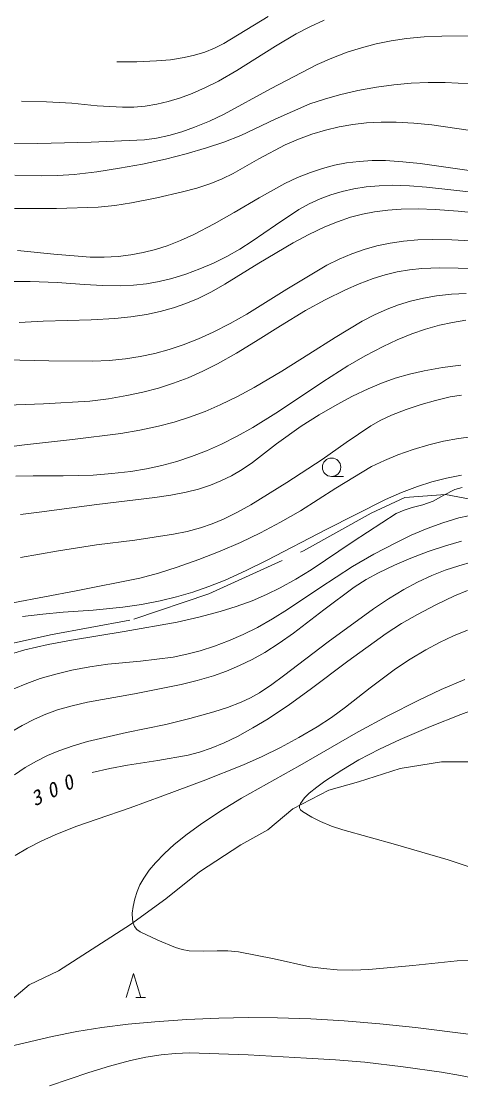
# Model space of a CAD drawing. Units: millimetres, scale not verified. Extents: x 61448 to 701448, y 5061 to 365061.
# Drawn here: x 345858 to 378634, y 246248 to 325288 of the extents above; entities that cross this region are included whole.
import ezdxf

# ---------------------------------------------------------------- set-up
doc = ezdxf.new("R2010")
doc.units = ezdxf.units.MM
doc.header["$LTSCALE"] = 1000
doc.linetypes.add('DASHED', pattern=[7.5, 6, -1.5])
doc.layers.add('S-SUV', color=7, linetype='Continuous', lineweight=13)
doc.styles.add('ＭＳ ゴシック', font='')
doc.styles.get('ＭＳ ゴシック').set_extended_font_data('MS Gothic')

msp = doc.modelspace()

# ---------------------------------------------------------------- linework, layer by layer
at = {"layer": 'S-SUV'}
for p, q in [((360978, 323620), (364266, 325628)), ((366357, 324343), (367381, 324878)), ((367381, 324878), (368443, 325364)), ((364809, 323428), (366357, 324343)), ((374588, 323996), (375901, 324117)), ((375901, 324117), (377231, 324180)), ((377231, 324180), (382221, 324206)), ((359544, 322977), (360272, 323270)), ((360272, 323270), (360978, 323620)), ((363284, 322455), (364809, 323428)), ((370156, 322971), (371225, 323312)), ((371225, 323312), (372319, 323599)), ((372319, 323599), (373445, 323826)), ((373445, 323826), (374588, 323996)), ((356979, 322419), (358012, 322574)), ((358012, 322574), (358783, 322746)), ((358783, 322746), (359544, 322977)), ((367923, 322064), (369028, 322545)), ((369028, 322545), (370156, 322971)), ((352989, 322261), (354468, 322262)), ((354468, 322262), (355949, 322324)), ((355949, 322324), (356979, 322419)), ((361939, 321614), (363284, 322455)), ((364446, 320244), (367923, 322064)), ((360568, 320827), (361939, 321614)), ((358611, 319901), (359598, 320335)), ((359598, 320335), (360568, 320827)), ((360995, 318369), (364446, 320244)), ((369585, 319804), (370962, 320119)), ((370962, 320119), (372351, 320374)), ((372351, 320374), (373640, 320555)), ((373640, 320555), (374944, 320676)), ((374944, 320676), (376200, 320732)), ((376200, 320732), (377469, 320728)), ((377469, 320728), (381199, 320523)), ((345887, 319331), (347755, 319280)), ((356822, 319296), (357727, 319570)), ((357727, 319570), (358611, 319901)), ((367381, 319120), (368468, 319489)), ((368468, 319489), (369585, 319804)), ((347755, 319280), (349633, 319169)), ((349633, 319169), (351519, 318990)), ((351519, 318990), (353404, 318872)), ((353404, 318872), (354251, 318885)), ((354251, 318885), (355098, 318959)), ((355098, 318959), (355960, 319097)), ((355960, 319097), (356822, 319296)), ((364787, 317976), (367381, 319120)), ((358785, 317388), (359901, 317850)), ((359901, 317850), (360995, 318369)), ((362225, 316779), (364787, 317976)), ((371592, 317702), (372694, 317763)), ((372694, 317763), (373806, 317764)), ((373806, 317764), (375133, 317698)), ((356861, 316778), (357830, 317053)), ((357830, 317053), (358785, 317388)), ((367539, 316863), (368545, 317167)), ((368545, 317167), (369567, 317412)), ((369567, 317412), (370575, 317587)), ((370575, 317587), (371592, 317702)), ((375133, 317698), (376465, 317572)), ((376465, 317572), (380611, 316961)), ((345114, 316138), (347107, 316176)), ((347107, 316176), (351070, 316282)), ((351070, 316282), (355044, 316448)), ((355044, 316448), (355957, 316583)), ((355957, 316583), (356861, 316778)), ((359680, 315848), (360958, 316284)), ((360958, 316284), (362225, 316779)), ((365551, 316067), (366534, 316493)), ((366534, 316493), (367539, 316863)), ((356625, 315004), (358155, 315395)), ((358155, 315395), (359680, 315848)), ((363582, 315025), (365551, 316067)), ((353199, 314332), (354914, 314637)), ((354914, 314637), (356625, 315004)), ((361657, 313939), (363582, 315025)), ((369214, 314551), (370120, 314725)), ((370120, 314725), (371045, 314841)), ((371045, 314841), (372032, 314898)), ((372032, 314898), (373020, 314895)), ((373020, 314895), (374307, 314818)), ((374307, 314818), (375593, 314681)), ((375593, 314681), (379773, 314088)), ((345382, 313818), (347395, 313764)), ((347395, 313764), (348601, 313788)), ((348601, 313788), (349815, 313873)), ((349815, 313873), (351505, 314072)), ((351505, 314072), (353199, 314332)), ((360834, 313537), (361657, 313939)), ((366467, 313632), (367439, 314024)), ((367439, 314024), (368312, 314315)), ((368312, 314315), (369214, 314551)), ((358944, 312848), (359987, 313191)), ((359987, 313191), (360834, 313537)), ((363608, 312134), (365519, 313185)), ((365519, 313185), (366467, 313632)), ((371571, 312938), (372547, 313029)), ((372547, 313029), (373525, 313060)), ((373525, 313060), (374803, 313025)), ((374803, 313025), (376081, 312930)), ((355981, 312120), (357879, 312561)), ((357879, 312561), (358944, 312848)), ((368145, 312044), (368952, 312348)), ((368952, 312348), (369781, 312595)), ((369781, 312595), (370666, 312796)), ((370666, 312796), (371571, 312938)), ((376081, 312930), (381045, 312359)), ((348488, 311340), (351604, 311421)), ((351604, 311421), (352843, 311550)), ((352843, 311550), (354086, 311740)), ((354086, 311740), (355981, 312120)), ((361731, 311034), (363608, 312134)), ((366561, 311243), (367338, 311670)), ((367338, 311670), (368145, 312044)), ((345355, 311318), (348488, 311340)), ((360239, 310184), (361731, 311034)), ((364810, 310091), (366561, 311243)), ((369438, 310347), (370406, 310674)), ((370406, 310674), (371294, 310911)), ((371294, 310911), (372196, 311090)), ((372196, 311090), (373188, 311218)), ((373188, 311218), (374198, 311288)), ((374198, 311288), (375451, 311307)), ((375451, 311307), (376714, 311265)), ((376714, 311265), (378449, 311135)), ((378449, 311135), (380178, 310946)), ((358719, 309386), (360239, 310184)), ((363090, 308887), (364810, 310091)), ((367300, 309399), (368498, 309966)), ((368498, 309966), (369438, 310347)), ((357741, 308941), (358719, 309386)), ((366134, 308780), (367300, 309399)), ((354950, 308044), (355859, 308270)), ((355859, 308270), (356752, 308555)), ((356752, 308555), (357741, 308941)), ((361183, 307745), (362151, 308289)), ((362151, 308289), (363090, 308887)), ((363580, 307260), (366134, 308780)), ((370502, 307957), (371433, 308276)), ((371433, 308276), (372382, 308538)), ((372382, 308538), (373365, 308746)), ((373365, 308746), (374356, 308894)), ((374356, 308894), (375441, 308990)), ((375441, 308990), (376528, 309027)), ((376528, 309027), (377959, 309001)), ((377959, 309001), (379391, 308915)), ((345579, 308206), (348280, 307929)), ((348280, 307929), (351009, 307710)), ((351009, 307710), (352046, 307707)), ((352046, 307707), (353090, 307765)), ((353090, 307765), (354025, 307875)), ((354025, 307875), (354950, 308044)), ((360189, 307254), (361183, 307745)), ((368643, 307119), (369558, 307565)), ((369558, 307565), (370502, 307957)), ((358144, 306441), (359178, 306823)), ((359178, 306823), (360189, 307254)), ((361048, 305682), (363580, 307260)), ((365659, 305319), (368643, 307119)), ((373898, 306610), (374810, 306759)), ((374810, 306759), (375732, 306849)), ((375732, 306849), (377083, 306900)), ((377083, 306900), (378440, 306891)), ((378440, 306891), (381599, 306808)), ((344948, 305900), (346516, 305895)), ((346516, 305895), (348540, 305813)), ((355193, 305721), (356151, 305890)), ((356151, 305890), (357098, 306118)), ((357098, 306118), (358144, 306441)), ((371048, 305723), (372090, 306115)), ((372090, 306115), (372988, 306392)), ((372988, 306392), (373898, 306610)), ((348540, 305813), (350568, 305670)), ((350568, 305670), (351917, 305591)), ((351917, 305591), (353273, 305572)), ((353273, 305572), (354229, 305616)), ((354229, 305616), (355193, 305721)), ((359040, 304631), (360052, 305127)), ((360052, 305127), (361048, 305682)), ((362693, 303460), (365659, 305319)), ((368521, 304518), (370033, 305277)), ((370033, 305277), (371048, 305723)), ((358139, 304256), (359040, 304631)), ((367056, 303716), (368521, 304518)), ((373997, 304160), (374887, 304428)), ((374887, 304428), (375852, 304654)), ((375852, 304654), (376828, 304821)), ((376828, 304821), (377932, 304943)), ((377932, 304943), (379041, 305005)), ((355200, 303442), (356211, 303659)), ((356211, 303659), (357215, 303937)), ((357215, 303937), (358139, 304256)), ((365179, 302598), (367056, 303716)), ((372190, 303410), (373137, 303838)), ((373137, 303838), (373997, 304160)), ((345705, 302830), (347507, 302932)), ((347507, 302932), (349316, 302974)), ((349316, 302974), (351082, 303023)), ((351082, 303023), (352848, 303132)), ((352848, 303132), (354027, 303257)), ((354027, 303257), (355200, 303442)), ((360178, 302108), (361449, 302757)), ((361449, 302757), (362693, 303460)), ((369266, 301726), (371268, 302928)), ((371268, 302928), (372190, 303410)), ((377038, 302628), (378015, 302842)), ((378015, 302842), (379003, 302997)), ((359067, 301606), (360178, 302108)), ((363333, 301429), (365179, 302598)), ((373899, 301539), (374994, 301985)), ((374994, 301985), (376007, 302336)), ((376007, 302336), (377038, 302628)), ((356883, 300814), (357930, 301159)), ((357930, 301159), (359067, 301606)), ((361918, 300558), (363333, 301429)), ((367301, 300476), (369266, 301726)), ((372839, 301043), (373899, 301539)), ((354740, 300302), (355828, 300529)), ((355828, 300529), (356883, 300814)), ((360483, 299746), (361918, 300558)), ((365281, 299203), (367301, 300476)), ((371511, 300344), (372839, 301043)), ((344656, 300052), (347923, 299972)), ((347923, 299972), (351190, 299952)), ((351190, 299952), (352420, 300013)), ((352420, 300013), (353643, 300134)), ((353643, 300134), (354740, 300302)), ((359404, 299203), (360483, 299746)), ((368356, 298420), (370223, 299598)), ((370223, 299598), (371511, 300344)), ((377267, 299469), (378647, 299650)), ((358297, 298714), (359404, 299203)), ((363230, 297982), (365281, 299203)), ((373751, 298679), (374816, 298982)), ((374816, 298982), (375907, 299230)), ((375907, 299230), (377267, 299469)), ((356101, 297947), (357210, 298303)), ((357210, 298303), (358297, 298714)), ((361975, 297307), (363230, 297982)), ((366527, 297194), (368356, 298420)), ((371736, 297903), (372733, 298320)), ((372733, 298320), (373751, 298679)), ((352357, 297149), (353739, 297383)), ((353739, 297383), (354927, 297636)), ((354927, 297636), (356101, 297947)), ((360704, 296691), (361975, 297307)), ((364844, 296082), (366527, 297194)), ((369414, 296721), (370562, 297339)), ((370562, 297339), (371736, 297903)), ((376741, 297029), (377830, 297287)), ((377830, 297287), (378674, 297427)), ((344101, 296647), (347530, 296782)), ((347530, 296782), (350978, 296977)), ((350978, 296977), (352357, 297149)), ((359565, 296203), (360704, 296691)), ((368062, 295943), (369414, 296721)), ((374559, 296344), (375673, 296716)), ((375673, 296716), (376741, 297029)), ((357263, 295411), (358414, 295775)), ((358414, 295775), (359565, 296203)), ((363128, 295020), (364844, 296082)), ((366744, 295115), (368062, 295943)), ((372683, 295550), (373478, 295920)), ((373478, 295920), (374559, 296344)), ((354694, 294807), (356094, 295104)), ((356094, 295104), (357263, 295411)), ((361970, 294366), (363128, 295020)), ((364904, 293786), (366744, 295115)), ((370091, 293901), (371916, 295125)), ((371916, 295125), (372683, 295550)), ((346096, 293727), (349688, 294118)), ((349688, 294118), (353281, 294569)), ((353281, 294569), (354694, 294807)), ((360790, 293769), (361970, 294366)), ((377339, 293981), (378460, 294189)), ((378460, 294189), (379599, 294333)), ((344396, 293488), (346096, 293727)), ((358561, 292841), (359682, 293275)), ((359682, 293275), (360790, 293769)), ((363100, 292409), (364904, 293786)), ((368297, 292625), (370091, 293901)), ((373933, 292969), (375077, 293371)), ((375077, 293371), (376240, 293715)), ((376240, 293715), (377339, 293981)), ((356349, 292177), (357458, 292479)), ((357458, 292479), (358561, 292841)), ((365669, 290919), (368297, 292625)), ((371970, 292095), (372934, 292557)), ((372934, 292557), (373933, 292969)), ((352625, 291572), (354042, 291741)), ((354042, 291741), (355196, 291928)), ((355196, 291928), (356349, 292177)), ((361526, 291413), (362325, 291883)), ((362325, 291883), (363100, 292409)), ((369307, 290476), (371970, 292095)), ((345452, 291377), (346743, 291407)), ((346743, 291407), (348980, 291405)), ((348980, 291405), (351213, 291464)), ((351213, 291464), (352625, 291572)), ((359963, 290711), (360753, 291033)), ((360753, 291033), (361526, 291413)), ((362988, 289251), (365669, 290919)), ((368999, 291357), (369894, 291357)), ((375413, 290617), (376478, 290957)), ((376478, 290957), (377570, 291242)), ((377570, 291242), (378685, 291469)), ((357002, 289961), (358168, 290184)), ((358168, 290184), (359067, 290417)), ((359067, 290417), (359963, 290711)), ((366673, 288804), (369307, 290476)), ((373027, 289643), (374208, 290158)), ((374208, 290158), (375413, 290617)), ((377362, 289972), (378192, 290378)), ((378192, 290378), (378724, 290539)), ((351505, 289280), (355824, 289797)), ((355824, 289797), (357002, 289961)), ((368594, 287406), (373027, 289643)), ((375803, 289250), (376563, 289513)), ((376563, 289513), (377362, 289972)), ((345801, 288517), (347194, 288702)), ((347194, 288702), (351505, 289280)), ((360950, 288182), (361980, 288689)), ((361980, 288689), (362988, 289251)), ((365193, 287952), (366673, 288804)), ((370621, 286524), (373825, 288593)), ((373825, 288593), (374410, 288846)), ((374410, 288846), (375018, 289042)), ((375018, 289042), (375803, 289250)), ((359231, 287529), (360096, 287825)), ((360096, 287825), (360950, 288182)), ((363692, 287158), (365193, 287952)), ((376128, 287489), (377295, 287911)), ((377295, 287911), (378483, 288277)), ((378483, 288277), (379206, 288438)), ((354340, 286625), (357203, 287049)), ((357203, 287049), (358221, 287259)), ((358221, 287259), (359231, 287529)), ((362205, 286447), (363692, 287158)), ((364189, 285115), (368594, 287406)), ((373789, 286424), (374942, 286982)), ((374942, 286982), (376128, 287489)), ((348636, 285819), (351478, 286263)), ((351478, 286263), (354340, 286625)), ((360691, 285790), (362205, 286447)), ((367468, 284414), (370621, 286524)), ((372154, 285557), (373789, 286424)), ((376196, 285764), (377495, 286194)), ((377495, 286194), (378687, 286530)), ((345798, 285314), (348636, 285819)), ((359101, 285161), (360691, 285790)), ((370560, 284644), (372154, 285557)), ((374916, 285276), (376196, 285764)), ((356099, 284157), (357491, 284590)), ((357491, 284590), (359101, 285161)), ((362630, 284346), (364189, 285115)), ((368120, 283071), (370560, 284644)), ((372508, 284185), (373698, 284757)), ((373698, 284757), (374916, 285276)), ((378477, 284710), (377462, 284367)), ((379500, 284992), (378477, 284710)), ((349959, 282835), (354691, 283782)), ((354691, 283782), (356099, 284157)), ((361055, 283636), (362630, 284346)), ((366337, 283716), (367468, 284414)), ((371580, 283676), (372508, 284185)), ((376468, 283967), (375416, 283475)), ((377462, 284367), (376468, 283967)), ((358648, 282743), (359858, 283159)), ((359858, 283159), (361055, 283636)), ((364138, 282559), (365177, 283070)), ((365177, 283070), (366337, 283716)), ((365712, 281446), (368120, 283071)), ((368410, 281427), (370693, 283122)), ((370693, 283122), (371580, 283676)), ((375416, 283475), (374392, 282928)), ((345226, 281950), (349959, 282835)), ((356215, 282095), (357439, 282390)), ((357439, 282390), (358648, 282743)), ((363072, 282103), (364138, 282559)), ((373249, 282246), (372129, 281507)), ((374392, 282928), (373249, 282246)), ((376762, 281794), (378154, 282459)), ((378154, 282459), (379140, 282873)), ((348989, 281244), (351217, 281405)), ((351217, 281405), (353447, 281626)), ((353447, 281626), (354831, 281830)), ((354831, 281830), (356215, 282095)), ((360702, 281299), (361897, 281672)), ((361897, 281672), (363072, 282103)), ((364602, 280752), (365712, 281446)), ((366156, 279680), (368410, 281427)), ((372129, 281507), (368753, 279033)), ((375396, 281073), (376762, 281794)), ((345952, 280916), (347467, 281110)), ((347467, 281110), (348989, 281244)), ((357478, 280506), (359096, 280873)), ((359096, 280873), (360702, 281299)), ((363470, 280115), (364602, 280752)), ((374208, 280393), (375396, 281073)), ((349613, 279170), (353541, 279807)), ((353541, 279807), (357478, 280506)), ((362406, 279584), (363470, 280115)), ((373061, 279668), (374208, 280393)), ((378085, 279484), (379125, 279904)), ((347864, 278835), (349613, 279170)), ((360279, 278713), (361326, 279112)), ((361326, 279112), (362406, 279584)), ((365104, 278940), (366156, 279680)), ((368753, 279033), (365412, 276510)), ((370218, 277600), (373061, 279668)), ((377036, 278991), (378085, 279484)), ((345299, 278198), (346127, 278440)), ((346127, 278440), (347864, 278835)), ((358197, 278107), (359212, 278371)), ((359212, 278371), (360279, 278713)), ((363091, 277730), (364022, 278253)), ((364022, 278253), (365104, 278940)), ((374870, 277755), (376015, 278445)), ((376015, 278445), (377036, 278991)), ((352310, 277362), (354751, 277604)), ((354751, 277604), (357179, 277905)), ((357179, 277905), (358197, 278107)), ((362134, 277260), (363091, 277730)), ((367411, 275484), (370218, 277600)), ((373765, 277019), (374870, 277755)), ((348434, 276633), (349630, 276918)), ((349630, 276918), (350964, 277170)), ((350964, 277170), (352310, 277362)), ((360191, 276501), (361170, 276851)), ((361170, 276851), (362134, 277260)), ((371881, 275610), (373765, 277019)), ((345309, 275539), (346270, 275942)), ((346270, 275942), (347261, 276292)), ((347261, 276292), (348434, 276633)), ((354306, 275165), (357784, 275848)), ((357784, 275848), (358990, 276145)), ((358990, 276145), (360191, 276501)), ((364543, 275849), (363635, 275234)), ((365412, 276510), (364543, 275849)), ((377180, 275476), (378929, 276238)), ((350792, 274537), (354306, 275165)), ((363635, 275234), (362959, 274855)), ((365852, 274368), (367411, 275484)), ((370040, 274160), (371881, 275610)), ((375456, 274659), (377180, 275476)), ((348576, 273959), (349669, 274275)), ((349669, 274275), (350792, 274537)), ((362253, 274529), (361249, 274151)), ((362959, 274855), (362253, 274529)), ((364265, 273307), (365852, 274368)), ((373201, 273515), (375456, 274659)), ((346849, 273279), (347697, 273645)), ((347697, 273645), (348576, 273959)), ((360223, 273828), (358436, 273328)), ((361249, 274151), (360223, 273828)), ((368995, 273408), (370040, 274160)), ((370976, 272320), (373201, 273515)), ((378632, 273627), (376373, 272717)), ((380188, 274199), (378632, 273627)), ((345040, 272278), (345928, 272804)), ((345928, 272804), (346849, 273279)), ((356632, 272885), (353717, 272275)), ((358436, 273328), (356632, 272885)), ((363137, 272623), (364265, 273307)), ((366566, 271906), (367915, 272706)), ((367915, 272706), (368995, 273408)), ((376373, 272717), (374125, 271748)), ((353717, 272275), (350813, 271605)), ((361003, 271519), (361978, 271991)), ((361978, 271991), (363137, 272623)), ((365187, 271159), (366566, 271906)), ((366640, 269832), (370976, 272320)), ((349733, 271292), (348673, 270922)), ((350813, 271605), (349733, 271292)), ((359163, 270813), (360014, 271105)), ((360014, 271105), (361003, 271519)), ((363825, 270489), (365187, 271159)), ((374125, 271748), (372567, 271025)), ((347824, 270566), (346994, 270152)), ((348673, 270922), (347824, 270566)), ((356045, 270180), (358297, 270579)), ((358297, 270579), (359163, 270813)), ((362436, 269873), (363825, 270489)), ((372567, 271025), (371033, 270248)), ((346160, 269663), (345347, 269117)), ((346994, 270152), (346160, 269663)), ((351161, 269286), (352464, 269592)), ((352464, 269592), (353790, 269840)), ((353790, 269840), (356045, 270180)), ((359431, 268689), (362436, 269873)), ((362294, 267391), (366640, 269832)), ((371033, 270248), (369764, 269481)), ((371014, 268614), (374124, 269596)), ((374124, 269596), (377202, 270088)), ((377202, 270088), (381032, 270088)), ((369764, 269481), (368502, 268647)), ((356415, 267566), (359431, 268689)), ((366104, 266585), (368788, 267992)), ((367888, 268217), (367323, 267748)), ((368502, 268647), (367888, 268217)), ((368788, 267992), (371014, 268614)), ((353971, 266663), (356415, 267566)), ((360738, 266434), (362294, 267391)), ((366987, 267399), (366676, 266984)), ((367323, 267748), (366987, 267399)), ((351515, 265819), (353971, 266663)), ((359218, 265427), (360738, 266434)), ((364238, 265013), (366104, 266585)), ((366606, 266820), (366602, 266666)), ((366602, 266666), (366686, 266521)), ((366676, 266984), (366606, 266820)), ((366686, 266521), (366843, 266384)), ((366843, 266384), (367516, 265972)), ((349940, 265266), (351515, 265819)), ((367516, 265972), (368178, 265635)), ((368178, 265635), (369004, 265294)), ((348394, 264661), (349940, 265266)), ((358223, 264696), (359218, 265427)), ((362241, 263900), (364238, 265013)), ((369004, 265294), (369832, 265016)), ((369832, 265016), (373775, 263927)), ((346318, 263658), (347338, 264184)), ((347338, 264184), (348394, 264661)), ((357272, 263922), (358223, 264696)), ((345407, 263117), (346318, 263658)), ((355871, 262572), (356551, 263269)), ((356551, 263269), (357272, 263922)), ((359163, 261903), (362241, 263900)), ((373775, 263927), (377693, 262782)), ((355405, 262013), (355871, 262572)), ((377693, 262782), (380072, 261990)), ((354991, 261424), (355405, 262013)), ((356632, 259890), (359163, 261903)), ((354495, 260441), (354711, 260937)), ((354711, 260937), (354991, 261424)), ((354320, 259893), (354495, 260441)), ((354013, 257958), (356632, 259890)), ((354143, 258823), (354200, 259314)), ((354200, 259314), (354320, 259893)), ((354148, 258347), (354143, 258823)), ((348644, 254521), (354013, 257958)), ((354203, 258070), (354148, 258347)), ((354310, 257833), (354203, 258070)), ((354491, 257610), (354310, 257833)), ((354725, 257422), (354491, 257610)), ((356057, 256800), (354725, 257422)), ((357350, 256262), (356057, 256800)), ((357856, 256107), (357350, 256262)), ((358376, 256010), (357856, 256107)), ((359429, 255985), (358376, 256010)), ((360479, 256020), (359429, 255985)), ((361268, 256003), (360479, 256020)), ((362051, 255926), (361268, 256003)), ((364726, 255404), (362051, 255926)), ((367390, 254823), (364726, 255404)), ((379379, 255318), (378354, 255274)), ((346451, 253473), (348644, 254521)), ((368399, 254682), (367390, 254823)), ((369406, 254602), (368399, 254682)), ((370587, 254576), (369406, 254602)), ((371767, 254611), (370587, 254576)), ((375058, 254912), (371767, 254611)), ((378354, 255274), (375058, 254912)), ((353677, 252535), (354226, 254330)), ((354226, 254330), (354775, 252535)), ((344519, 251837), (346451, 253473)), ((354402, 252535), (355122, 252535)), ((355812, 250721), (353832, 250536)), ((358205, 250886), (355812, 250721)), ((360591, 250991), (358205, 250886)), ((362779, 251032), (360591, 250991)), ((364959, 251013), (362779, 251032)), ((367448, 250931), (364959, 251013)), ((369934, 250790), (367448, 250931)), ((372593, 250567), (369934, 250790)), ((375245, 250284), (372593, 250567)), ((350009, 249991), (348166, 249632)), ((351861, 250291), (350009, 249991)), ((353832, 250536), (351861, 250291)), ((379400, 249763), (375245, 250284)), ((348166, 249632), (343950, 248647)), ((356304, 248260), (355150, 248075)), ((357355, 248369), (356304, 248260)), ((358409, 248416), (357355, 248369)), ((362770, 248247), (358409, 248416)), ((367123, 248018), (362770, 248247)), ((352447, 247414), (350900, 246938)), ((354005, 247831), (352447, 247414)), ((355150, 248075), (354005, 247831)), ((369304, 247894), (367123, 248018)), ((371471, 247712), (369304, 247894)), ((374335, 247367), (371471, 247712)), ((350900, 246938), (347959, 245944)), ((377196, 246962), (374335, 247367)), ((378616, 246729), (377196, 246962)), ((380010, 246440), (378616, 246729))]:
    msp.add_line(p, q, dxfattribs=at)
at = {"layer": 'S-SUV', "linetype": 'DASHED'}
for p, q in [((371955, 288626), (374450, 289782)), ((374450, 289782), (377491, 290025)), ((377491, 290025), (386008, 288383)), ((366906, 285828), (371955, 288626)), ((359850, 282604), (366906, 285828)), ((354258, 280718), (359850, 282604)), ((348053, 279562), (354258, 280718)), ((342517, 278346), (348053, 279562))]:
    msp.add_line(p, q, dxfattribs=at)
at = {"layer": 'S-SUV'}
msp.add_circle((368999, 292046), 688, dxfattribs=at)

# ---------------------------------------------------------------- texts
at = {"layer": 'S-SUV', "insert": (346878, 266743), "char_height": 1100, "attachment_point": 7, "rotation": 25.5, "style": 'ＭＳ ゴシック'}
msp.add_mtext('\\T1.73;\\Q15;300', dxfattribs=at)

doc.saveas('drawing.dxf')
